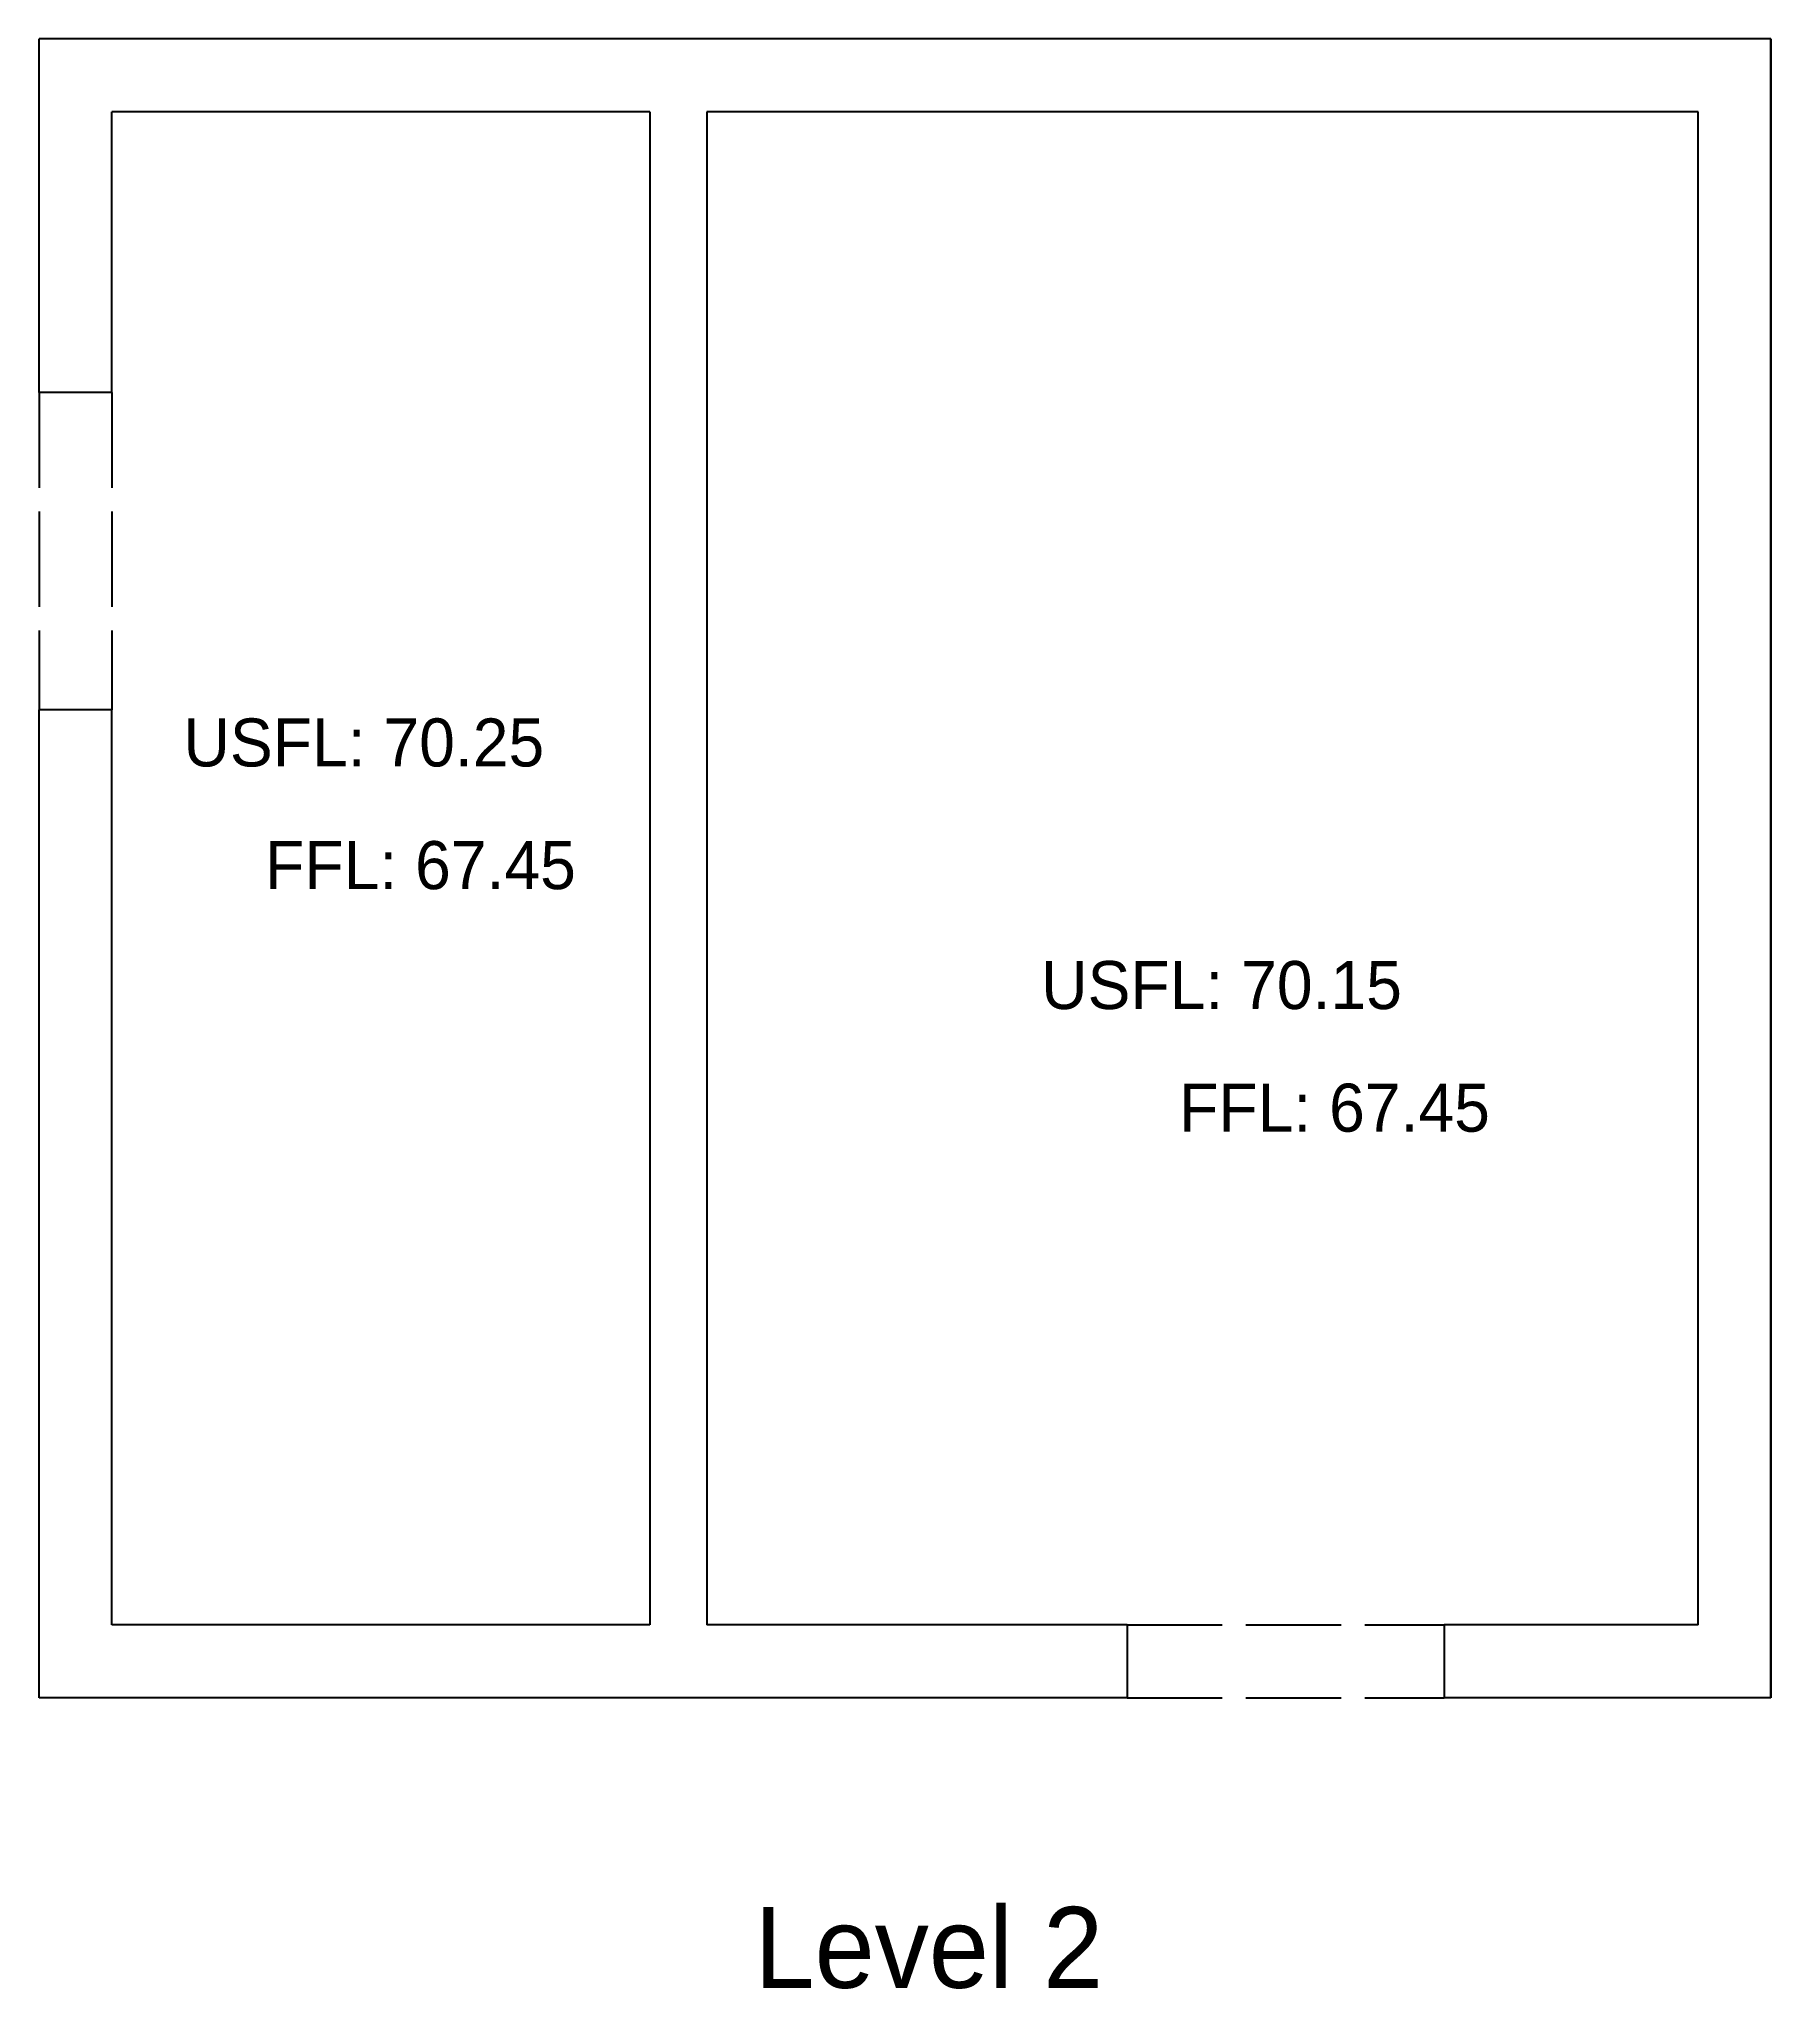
# Model space of a CAD drawing. Header units: millimetres. Extents: x 2091 to 7551, y 1547 to 7695.
import ezdxf

# ---------------------------------------------------------------- set-up
doc = ezdxf.new("R2010")
doc.units = ezdxf.units.MM
doc.linetypes.add('ACAD_ISO02W100', pattern=[15, 12, -3])
for name, color, linetype in [('Beams', 1, 'ACAD_ISO02W100'), ('FFL', 90, 'Continuous'), ('USFL', 200, 'Continuous'), ('Walls', 7, 'Continuous')]:
    doc.layers.add(name, color=color, linetype=linetype)
doc.styles.add('CENTURY GOTHIC', font='GOTHIC.TTF')

msp = doc.modelspace()

# ---------------------------------------------------------------- linework, layer by layer
for p, q in [((4016.9, 7465), (4016.9, 2695)), ((4196.9, 7465), (4196.9, 2695))]:
    msp.add_line(p, q)
at = {"layer": 'Beams', "ltscale": 25}
for p, q in [((2091.3, 6580), (2091.3, 5580)), ((2321.3, 6580), (2321.3, 5580)), ((5521, 2695), (6521, 2695)), ((5521, 2465), (6521, 2465))]:
    msp.add_line(p, q, dxfattribs=at)
at = {"layer": 'Walls', "color": 7}
for p, q in [((2091.3, 6580), (2091.3, 7695)), ((7551, 7695), (2091.3, 7695)), ((7551, 2465), (7551, 7695)), ((7551, 7695), (7551, 2465)), ((2321.3, 6580), (2321.3, 7465)), ((4016.9, 7465), (2321.3, 7465)), ((7321, 7465), (4196.9, 7465)), ((7321, 2695), (7321, 7465)), ((2321.3, 6580), (2091.3, 6580)), ((2091.3, 2465), (2091.3, 5580)), ((2321.3, 5580), (2091.3, 5580)), ((2321.3, 2695), (2321.3, 5580)), ((4016.9, 2695), (2321.3, 2695)), ((5521, 2695), (4196.9, 2695)), ((5521, 2695), (5521, 2465)), ((7321, 2695), (6521, 2695)), ((6521, 2695), (6521, 2465)), ((5521, 2465), (2091.3, 2465)), ((7551, 2465), (6521, 2465))]:
    msp.add_line(p, q, dxfattribs=at)

# ---------------------------------------------------------------- texts
at = {"color": 7, "lineweight": 18, "ltscale": 30, "insert": (4896.3, 1676), "char_height": 255, "width": 5608.537, "attachment_point": 5, "style": 'CENTURY GOTHIC'}
msp.add_mtext('\\A1;Level 2', dxfattribs=at)
at = {"layer": 'FFL', "lineweight": 18, "ltscale": 30, "char_height": 151.47, "width": 3331.471, "attachment_point": 5, "style": 'CENTURY GOTHIC'}
for insert in [(3293.9, 5089.1), (6175.2, 4324.4)]:
    msp.add_mtext('\\A1;FFL: 67.45', dxfattribs=dict(at, insert=insert))
at = {"layer": 'USFL', "lineweight": 18, "ltscale": 30, "char_height": 151.47, "width": 3331.471, "attachment_point": 5, "style": 'CENTURY GOTHIC'}
for s, insert in [('\\A1;USFL: 70.25', (3115.3, 5475.9)), ('\\A1;USFL: 70.15', (5819, 4711.1))]:
    msp.add_mtext(s, dxfattribs=dict(at, insert=insert))

doc.saveas('drawing.dxf')
